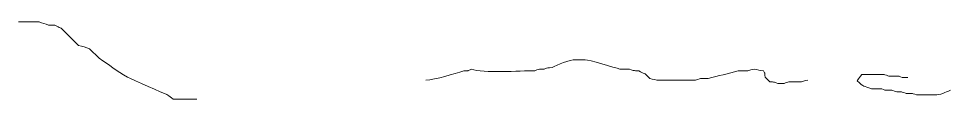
# Model space of a CAD drawing. Header units: millimetres. Extents: x -6423 to -1759, y 6 to 2012.
# Drawn here: x -1962 to -1873.5, y 1135.6 to 1142.9 of the extents above; entities that cross this region are included whole.
import ezdxf

# ---------------------------------------------------------------- set-up
doc = ezdxf.new("R2010")
doc.units = ezdxf.units.MM
doc.header["$MEASUREMENT"] = 0
doc.layers.add('layer 1', color=7, linetype='Continuous')

msp = doc.modelspace()

# ---------------------------------------------------------------- linework, layer by layer
at = {"layer": 'layer 1', "color": 177, "lineweight": 9}
for points, knots in [([(-1961.9819, 1142.939), (-1961.9819, 1142.939), (-1960.0328, 1142.9392), (-1960.0328, 1142.9392), (-1960.0328, 1142.9392), (-1959.7327, 1142.8351), (-1959.4335, 1142.743), (-1959.1333, 1142.6391), (-1959.1333, 1142.6391), (-1959.1333, 1142.6391), (-1958.5336, 1142.6392), (-1958.5336, 1142.6392), (-1958.5336, 1142.6392), (-1958.2436, 1142.4537), (-1958.244, 1142.4664), (-1957.9338, 1142.3392), (-1957.9338, 1142.3392), (-1957.9338, 1142.3392), (-1956.2848, 1140.6901), (-1956.2848, 1140.6901), (-1956.2848, 1140.6901), (-1955.8595, 1140.6099), (-1955.6292, 1140.5266), (-1955.2354, 1140.3901), (-1955.2354, 1140.3901), (-1955.2354, 1140.3901), (-1954.3357, 1139.4908), (-1954.3357, 1139.4908), (-1954.3357, 1139.4908), (-1953.3237, 1138.8067), (-1952.7328, 1138.2778), (-1951.637, 1137.6915), (-1951.637, 1137.6915), (-1951.1237, 1137.4528), (-1948.1848, 1136.1045), (-1947.8888, 1136.0425), (-1947.8888, 1136.0425), (-1947.6193, 1135.8293), (-1947.5633, 1135.776), (-1947.2894, 1135.5926), (-1947.2894, 1135.5926), (-1947.2894, 1135.5926), (-1945.0403, 1135.5928), (-1945.0403, 1135.5928)], [0, 0, 0, 0, 0.0833333, 0.0833333, 0.0833333, 0.0833333, 0.1666667, 0.1666667, 0.1666667, 0.1666667, 0.25, 0.25, 0.25, 0.25, 0.3333333, 0.3333333, 0.3333333, 0.3333333, 0.4166667, 0.4166667, 0.4166667, 0.4166667, 0.5, 0.5, 0.5, 0.5, 0.5833333, 0.5833333, 0.5833333, 0.5833333, 0.6666667, 0.6666667, 0.6666667, 0.6666667, 0.75, 0.75, 0.75, 0.75, 0.8333333, 0.8333333, 0.8333333, 0.8333333, 1, 1, 1, 1]), ([(-1923.301, 1137.3919), (-1922.3562, 1137.4643), (-1920.5944, 1137.9829), (-1919.7027, 1138.2912), (-1919.7027, 1138.2912), (-1919.1005, 1138.2915), (-1919.4061, 1138.2652), (-1918.9531, 1138.4414), (-1918.9531, 1138.4414), (-1917.9013, 1138.0331), (-1914.3298, 1138.2912), (-1912.9561, 1138.2915), (-1912.9561, 1138.2915), (-1912.9469, 1138.2954), (-1912.5314, 1138.4324), (-1912.5062, 1138.4412), (-1912.5062, 1138.4412), (-1912.5062, 1138.4412), (-1912.0565, 1138.4414), (-1912.0565, 1138.4414), (-1912.0565, 1138.4414), (-1911.6164, 1138.5871), (-1911.7807, 1138.5547), (-1911.3069, 1138.591), (-1911.3069, 1138.591), (-1910.8086, 1138.8787), (-1909.6502, 1139.341), (-1909.058, 1139.341), (-1909.058, 1139.341), (-1909.058, 1139.341), (-1908.1585, 1139.3409), (-1908.1585, 1139.3409), (-1908.1585, 1139.3409), (-1907.8597, 1139.341), (-1905.3162, 1138.5891), (-1904.86, 1138.4414), (-1904.86, 1138.4414), (-1904.86, 1138.4414), (-1903.9604, 1138.4412), (-1903.9604, 1138.4412), (-1903.9604, 1138.4412), (-1903.4309, 1138.2697), (-1903.6504, 1138.3044), (-1903.0611, 1138.2912), (-1903.0611, 1138.2912), (-1902.7711, 1138.1058), (-1902.7711, 1138.1186), (-1902.4611, 1137.9915), (-1902.4611, 1137.9915), (-1902.4611, 1137.9915), (-1902.0114, 1137.5419), (-1902.0114, 1137.5419), (-1902.0114, 1137.5419), (-1901.6792, 1137.479), (-1901.4715, 1137.3917), (-1901.1118, 1137.3917), (-1901.1118, 1137.3917), (-1901.1118, 1137.3917), (-1898.7131, 1137.3917), (-1898.7131, 1137.3917), (-1898.7131, 1137.3917), (-1898.7131, 1137.3917), (-1897.6637, 1137.3919), (-1897.6637, 1137.3919), (-1897.6637, 1137.3919), (-1897.6545, 1137.3958), (-1897.2389, 1137.5326), (-1897.2138, 1137.5416), (-1897.2138, 1137.5416), (-1897.2138, 1137.5416), (-1896.4644, 1137.5419), (-1896.4644, 1137.5419), (-1896.4644, 1137.5419), (-1895.5422, 1137.8408), (-1894.5376, 1137.9923), (-1893.6155, 1138.2915), (-1893.6155, 1138.2915), (-1893.6155, 1138.2915), (-1892.716, 1138.2912), (-1892.716, 1138.2912), (-1892.716, 1138.2912), (-1892.3475, 1138.4239), (-1892.4591, 1138.375), (-1892.1162, 1138.4414), (-1892.1162, 1138.4414), (-1891.7829, 1138.3783), (-1891.5729, 1138.3188), (-1891.2166, 1138.2912), (-1891.2166, 1138.2912), (-1891.0302, 1137.8581), (-1891.1098, 1138.2367), (-1891.0669, 1137.6917), (-1891.0669, 1137.6917), (-1891.0669, 1137.6917), (-1890.6171, 1137.2419), (-1890.6171, 1137.2419), (-1890.6171, 1137.2419), (-1890.1022, 1137.2015), (-1890.3469, 1137.2473), (-1889.8673, 1137.0919), (-1889.8673, 1137.0919), (-1889.8673, 1137.0919), (-1889.2678, 1137.092), (-1889.2678, 1137.092), (-1889.2678, 1137.092), (-1889.2588, 1137.0962), (-1888.843, 1137.2327), (-1888.8179, 1137.2417), (-1888.8179, 1137.2417), (-1888.8179, 1137.2417), (-1887.6185, 1137.2419), (-1887.6185, 1137.2419), (-1887.6185, 1137.2419), (-1887.2501, 1137.3744), (-1887.3615, 1137.3257), (-1887.0188, 1137.3917)], [0, 0, 0, 0, 0.0333333, 0.0333333, 0.0333333, 0.0333333, 0.0666667, 0.0666667, 0.0666667, 0.0666667, 0.1, 0.1, 0.1, 0.1, 0.1333333, 0.1333333, 0.1333333, 0.1333333, 0.1666667, 0.1666667, 0.1666667, 0.1666667, 0.2, 0.2, 0.2, 0.2, 0.2333333, 0.2333333, 0.2333333, 0.2333333, 0.2666667, 0.2666667, 0.2666667, 0.2666667, 0.3, 0.3, 0.3, 0.3, 0.3333333, 0.3333333, 0.3333333, 0.3333333, 0.3666667, 0.3666667, 0.3666667, 0.3666667, 0.4, 0.4, 0.4, 0.4, 0.4333333, 0.4333333, 0.4333333, 0.4333333, 0.4666667, 0.4666667, 0.4666667, 0.4666667, 0.5, 0.5, 0.5, 0.5, 0.5333333, 0.5333333, 0.5333333, 0.5333333, 0.5666667, 0.5666667, 0.5666667, 0.5666667, 0.6, 0.6, 0.6, 0.6, 0.6333333, 0.6333333, 0.6333333, 0.6333333, 0.6666667, 0.6666667, 0.6666667, 0.6666667, 0.7, 0.7, 0.7, 0.7, 0.7333333, 0.7333333, 0.7333333, 0.7333333, 0.7666667, 0.7666667, 0.7666667, 0.7666667, 0.8, 0.8, 0.8, 0.8, 0.8333333, 0.8333333, 0.8333333, 0.8333333, 0.8666667, 0.8666667, 0.8666667, 0.8666667, 0.9, 0.9, 0.9, 0.9, 0.9333333, 0.9333333, 0.9333333, 0.9333333, 1, 1, 1, 1]), ([(-1873.4654, 1136.4366), (-1873.9557, 1136.2398), (-1874.3906, 1135.9866), (-1874.9648, 1135.9867), (-1874.9648, 1135.9867), (-1874.9648, 1135.9867), (-1875.7144, 1135.9866), (-1875.7144, 1135.9866), (-1875.7144, 1135.9866), (-1875.7144, 1135.9866), (-1876.614, 1135.9866), (-1876.614, 1135.9866), (-1876.614, 1135.9866), (-1876.6231, 1135.9909), (-1877.0386, 1136.1278), (-1877.0637, 1136.1366), (-1877.0637, 1136.1366), (-1877.0637, 1136.1366), (-1877.6635, 1136.1368), (-1877.6635, 1136.1368), (-1877.6635, 1136.1368), (-1877.6725, 1136.1407), (-1878.0881, 1136.2775), (-1878.1132, 1136.2865), (-1878.1132, 1136.2865), (-1878.1132, 1136.2865), (-1878.563, 1136.2865), (-1878.563, 1136.2865), (-1878.563, 1136.2865), (-1878.5721, 1136.2908), (-1878.9877, 1136.4273), (-1879.0128, 1136.4366), (-1879.0128, 1136.4366), (-1879.0128, 1136.4366), (-1879.6126, 1136.4363), (-1879.6126, 1136.4363), (-1879.6126, 1136.4363), (-1879.6216, 1136.4406), (-1880.0372, 1136.5775), (-1880.0623, 1136.5865), (-1880.0623, 1136.5865), (-1880.0623, 1136.5865), (-1880.9618, 1136.5864), (-1880.9618, 1136.5864), (-1880.9618, 1136.5864), (-1881.7295, 1136.8519), (-1881.6486, 1136.7244), (-1882.3112, 1137.3359), (-1882.3112, 1137.3359), (-1882.1295, 1137.6196), (-1882.0805, 1137.6643), (-1881.8614, 1137.9358), (-1881.8614, 1137.9358), (-1881.8614, 1137.9358), (-1879.7624, 1137.9357), (-1879.7624, 1137.9357), (-1879.7624, 1137.9357), (-1879.7534, 1137.9315), (-1879.3378, 1137.7949), (-1879.3125, 1137.7857), (-1879.3125, 1137.7857), (-1879.3125, 1137.7857), (-1878.413, 1137.7857), (-1878.413, 1137.7857), (-1878.413, 1137.7857), (-1878.404, 1137.7816), (-1877.9884, 1137.645), (-1877.9633, 1137.6359), (-1877.9633, 1137.6359), (-1877.9633, 1137.6359), (-1877.5134, 1137.636), (-1877.5134, 1137.636)], [0, 0, 0, 0, 0.0526316, 0.0526316, 0.0526316, 0.0526316, 0.1052632, 0.1052632, 0.1052632, 0.1052632, 0.1578947, 0.1578947, 0.1578947, 0.1578947, 0.2105263, 0.2105263, 0.2105263, 0.2105263, 0.2631579, 0.2631579, 0.2631579, 0.2631579, 0.3157895, 0.3157895, 0.3157895, 0.3157895, 0.3684211, 0.3684211, 0.3684211, 0.3684211, 0.4210526, 0.4210526, 0.4210526, 0.4210526, 0.4736842, 0.4736842, 0.4736842, 0.4736842, 0.5263158, 0.5263158, 0.5263158, 0.5263158, 0.5789474, 0.5789474, 0.5789474, 0.5789474, 0.6315789, 0.6315789, 0.6315789, 0.6315789, 0.6842105, 0.6842105, 0.6842105, 0.6842105, 0.7368421, 0.7368421, 0.7368421, 0.7368421, 0.7894737, 0.7894737, 0.7894737, 0.7894737, 0.8421053, 0.8421053, 0.8421053, 0.8421053, 0.8947368, 0.8947368, 0.8947368, 0.8947368, 1, 1, 1, 1])]:
    msp.add_open_spline(points, degree=3, knots=knots, dxfattribs=at)

doc.saveas('drawing.dxf')
